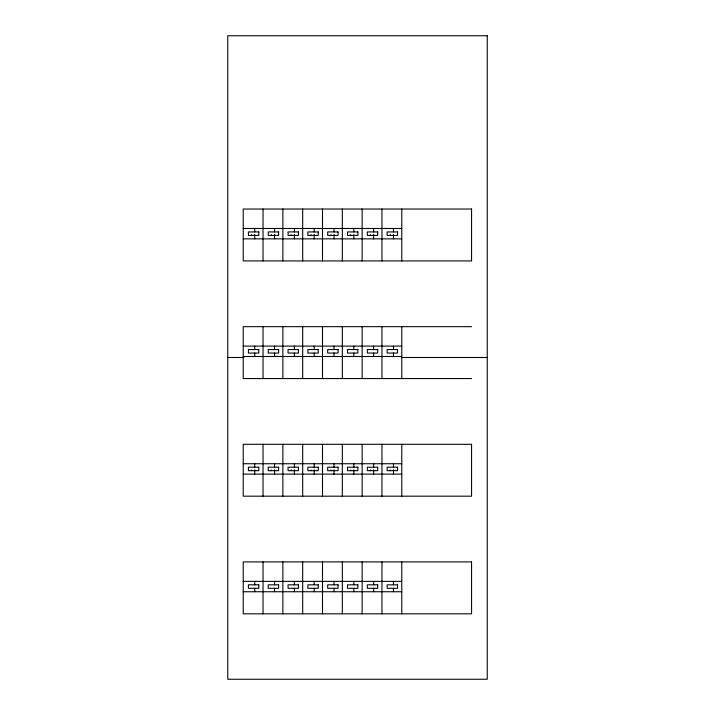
<?xml version="1.0" encoding="UTF-8"?>
<svg xmlns="http://www.w3.org/2000/svg" width="715" height="715" viewBox="0 0 715 715"><rect width="100%" height="100%" fill="white"/><g stroke="black" fill="none" stroke-linecap="round" stroke-linejoin="round"><path stroke-width="1.07" d="M243.225 228.478L401.776 228.478M243.225 238.855L401.776 238.855M471.569 326.666L243.225 326.666L243.225 378.557L471.569 378.557M243.225 346.105L401.776 346.105M243.225 356.49L401.776 356.49M227.763 357.5L243.976 357.5M401.83 357.5L487.237 357.5M243.225 463.74L401.776 463.74M243.225 474.117L401.776 474.117M243.225 581.367L401.776 581.367M243.225 591.743L401.776 591.743M401.776 209.03L401.776 260.93M401.776 326.666L401.776 378.557M401.776 444.292L401.776 496.183M401.776 561.919L401.776 613.819M393.473 228.478L393.473 231.928M393.473 234.538L393.473 238.855M393.473 346.105L393.473 349.555M393.473 353.022L393.473 356.49M393.473 463.74L393.473 467.19M393.473 469.8L393.473 474.117M393.473 581.367L393.473 584.816M393.473 588.284L393.473 591.743M390.265 234.717L390.265 235.414M390.265 469.97L390.265 470.667M381.962 209.03L381.962 260.93M381.962 326.666L381.962 378.557M381.962 444.292L381.962 496.183M381.962 561.919L381.962 613.819M373.659 228.478L373.659 231.928M373.659 234.538L373.659 238.855M373.659 346.105L373.659 349.555M373.659 353.022L373.659 356.49M373.659 463.74L373.659 467.19M373.659 469.8L373.659 474.117M373.659 581.367L373.659 584.816M373.659 588.284L373.659 591.743M370.442 234.717L370.442 235.414M370.442 469.97L370.442 470.667M362.139 209.03L362.139 260.93M362.139 326.666L362.139 378.557M362.139 444.292L362.139 496.183M362.139 561.919L362.139 613.819M353.836 228.478L353.836 231.928M353.836 234.538L353.836 238.855M353.836 346.105L353.836 349.555M353.836 353.022L353.836 356.49M353.836 463.74L353.836 467.19M353.836 469.8L353.836 474.117M353.836 581.367L353.836 584.816M353.836 588.284L353.836 591.743M350.627 234.717L350.627 235.414M350.627 469.97L350.627 470.667M342.324 209.03L342.324 260.93M342.324 326.666L342.324 378.557M342.324 444.292L342.324 496.183M342.324 561.919L342.324 613.819M334.021 228.478L334.021 231.928M334.021 234.538L334.021 238.855M334.021 346.105L334.021 349.555M334.021 353.022L334.021 356.49M334.021 463.74L334.021 467.19M334.021 469.8L334.021 474.117M334.021 581.367L334.021 584.816M334.021 588.284L334.021 591.743M330.804 234.717L330.804 235.414M330.804 469.97L330.804 470.667M322.501 209.03L322.501 260.93M322.501 326.666L322.501 378.557M322.501 444.292L322.501 496.183M322.501 561.919L322.501 613.819M314.198 228.478L314.198 231.928M314.198 234.538L314.198 238.855M314.198 346.105L314.198 349.555M314.198 353.022L314.198 356.49M314.198 463.74L314.198 467.19M314.198 469.8L314.198 474.117M314.198 581.367L314.198 584.816M314.198 588.284L314.198 591.743M310.989 234.717L310.989 235.414M310.989 469.97L310.989 470.667M302.686 209.03L302.686 260.93M302.686 326.666L302.686 378.557M302.686 444.292L302.686 496.183M302.686 561.919L302.686 613.819M294.383 228.478L294.383 231.928M294.383 234.538L294.383 238.855M294.383 346.105L294.383 349.555M294.383 353.022L294.383 356.49M294.383 463.74L294.383 467.19M294.383 469.8L294.383 474.117M294.383 581.367L294.383 584.816M294.383 588.284L294.383 591.743M291.166 234.717L291.166 235.414M291.166 469.97L291.166 470.667M282.863 209.03L282.863 260.93M282.863 326.666L282.863 378.557M282.863 444.292L282.863 496.183M282.863 561.919L282.863 613.819M274.56 228.478L274.56 231.928M274.56 234.538L274.56 238.855M274.56 346.105L274.56 349.555M274.56 353.022L274.56 356.49M274.56 463.74L274.56 467.19M274.56 469.8L274.56 474.117M274.56 581.367L274.56 584.816M274.56 588.284L274.56 591.743M271.351 234.717L271.351 235.414M271.351 469.97L271.351 470.667M263.048 209.03L263.048 260.93M263.048 326.666L263.048 378.557M263.048 444.292L263.048 496.183M263.048 561.919L263.048 613.819M254.746 228.478L254.746 231.928M254.746 234.538L254.746 238.855M254.746 346.105L254.746 349.555M254.746 353.022L254.746 356.49M254.746 463.74L254.746 467.19M254.746 469.8L254.746 474.117M254.746 581.367L254.746 584.816M254.746 588.284L254.746 591.743M251.528 234.717L251.528 235.414M251.528 469.97L251.528 470.667M487.237 35.75L227.763 35.75L227.763 679.25L487.237 679.25L487.237 35.75M471.569 209.03L243.225 209.03L243.225 260.93L471.569 260.93L471.569 209.03M258.794 231.928L248.418 231.946L248.418 235.423L258.794 235.423L258.794 231.928M278.618 231.946L268.232 231.928L268.232 235.423L278.618 235.414L278.618 231.928M298.432 231.928L288.056 231.928L288.056 235.423L298.432 235.414L298.432 231.928M318.255 231.946L307.87 231.928L307.87 235.423L318.255 235.423L318.255 231.928M338.07 231.946L327.693 231.928L327.693 235.423L338.07 235.423L338.07 231.928M357.893 231.928L347.508 231.946L347.508 235.423L357.893 235.414L357.893 231.928M377.708 231.928L367.331 231.928L367.331 235.423L377.708 235.414L377.708 231.928M397.531 231.946L387.146 231.946L387.146 235.423L397.531 235.423L397.531 231.928M258.794 349.555L248.418 349.572L248.418 353.058L258.794 353.058L258.794 349.555M278.618 349.555L268.232 349.572L268.232 353.058L278.618 353.058L278.618 349.555M298.432 349.572L288.056 349.555L288.056 353.058L298.432 353.058L298.432 349.555M318.255 349.555L307.87 349.555L307.87 353.058L318.255 353.058L318.255 349.555M338.07 349.555L327.693 349.555L327.693 353.058L338.07 353.04L338.07 349.555M357.893 349.555L347.508 349.555L347.508 353.058L357.893 353.058L357.893 349.555M377.708 349.572L367.331 349.555L367.331 353.058L377.708 353.058L377.708 349.555M397.531 349.555L387.146 349.572L387.146 353.058L397.531 353.04L397.531 349.555M471.569 444.292L243.225 444.292L243.225 496.183L471.569 496.183L471.569 444.292M258.794 467.208L248.418 467.19L248.418 470.685L258.794 470.667L258.794 467.19M278.618 467.19L268.232 467.19L268.232 470.685L278.618 470.685L278.618 467.19M298.432 467.208L288.056 467.19L288.056 470.685L298.432 470.685L298.432 467.19M318.255 467.208L307.87 467.19L307.87 470.685L318.255 470.685L318.255 467.19M338.07 467.19L327.693 467.208L327.693 470.685L338.07 470.667L338.07 467.19M357.893 467.19L347.508 467.208L347.508 470.685L357.893 470.685L357.893 467.19M377.708 467.208L367.331 467.208L367.331 470.685L377.708 470.685L377.708 467.19M397.531 467.19L387.146 467.19L387.146 470.685L397.531 470.667L397.531 467.19M471.569 561.919L243.225 561.919L243.225 613.819L471.569 613.819L471.569 561.919M258.794 584.816L248.418 584.816L248.418 588.311L258.794 588.311L258.794 584.816M278.618 584.834L268.232 584.834L268.232 588.311L278.618 588.293L278.618 584.816M298.432 584.834L288.056 584.816L288.056 588.311L298.432 588.311L298.432 584.816M318.255 584.816L307.87 584.816L307.87 588.311L318.255 588.293L318.255 584.816M338.07 584.834L327.693 584.816L327.693 588.311L338.07 588.293L338.07 584.816M357.893 584.816L347.508 584.816L347.508 588.311L357.893 588.311L357.893 584.816M377.708 584.816L367.331 584.816L367.331 588.311L377.708 588.311L377.708 584.816M397.531 584.834L387.146 584.834L387.146 588.311L397.531 588.311L397.531 584.816"/></g></svg>
